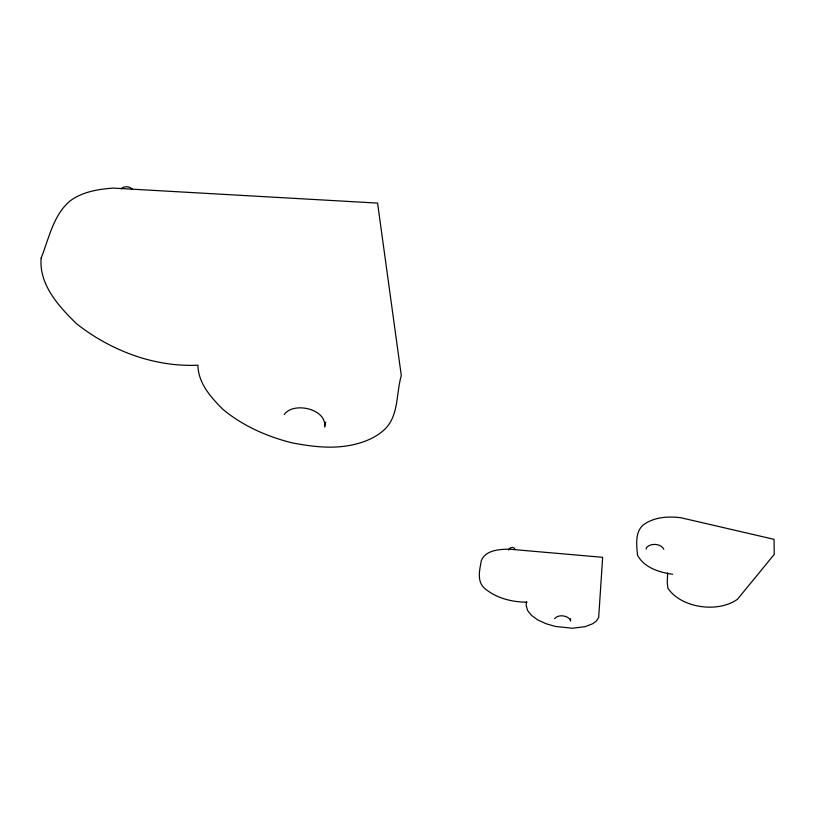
<?xml version="1.0" encoding="UTF-8"?>
<svg xmlns="http://www.w3.org/2000/svg" width="815" height="815" viewBox="0 0 815 815"><rect width="100%" height="100%" fill="white"/><g stroke="black" fill="none" stroke-linecap="round" stroke-linejoin="round"><path stroke-width="1.22" d="M667.638 572.945L667.241 582.603L667.852 588.124C680.973 608 717.974 613.379 737.555 599.178L774.25 554.373L774.067 539.336L680.749 517.708C667.933 516.089 653.548 517.077 642.943 525.196C634.824 532.572 636.647 545.347 637.534 555.209C644.237 567.821 659.427 572.395 672.67 574.259M570.632 618.728L570.429 621.061L570.469 620.052C567.485 615.264 558.295 614.143 554.648 618.626M514.836 549.066C513.908 546.315 509.202 547.191 508.672 550.023M526.531 601.816L526.144 605.331L527.58 610.476L531.574 615.457L537.839 619.96L545.948 623.689L555.351 626.429L572.405 628.243L585.201 626.654L592.739 623.709L596.346 621.05L598.668 617.576L602.652 557.307L509.12 549.167C499.31 549.32 485.526 550.054 481.319 560.649C479.638 570.113 476.368 581.941 485.394 589.011C496.987 598.393 512.268 602.112 526.959 602.204M646.234 549.035L646.377 547.843C650.289 542.739 660.996 543.371 663.817 549.3M325.705 422.099L324.584 426.999C327.284 409.089 293.624 401.204 284.262 414.499M121.313 188.846L122.474 187.674C125.785 186.136 130.023 186.482 132.509 189.355M41.147 258.039C38.733 284.608 59.128 306.888 76.844 323.963C110.932 350.725 154.29 367.178 197.923 365.202C198.157 383.274 211.116 397.639 223.249 409.68C243.267 426.062 267.167 436.646 292.157 442.871C311.87 446.61 332.276 449.197 352.151 444.949C363.561 442.504 374.859 438.144 383.682 430.3C399.126 416.679 395.937 393.737 401.296 375.542L377.579 203.098L113.051 188.092C98.146 189.253 82.621 191.719 70.273 200.775C53.311 214.824 48.961 238.52 41.147 258.039"/></g></svg>
